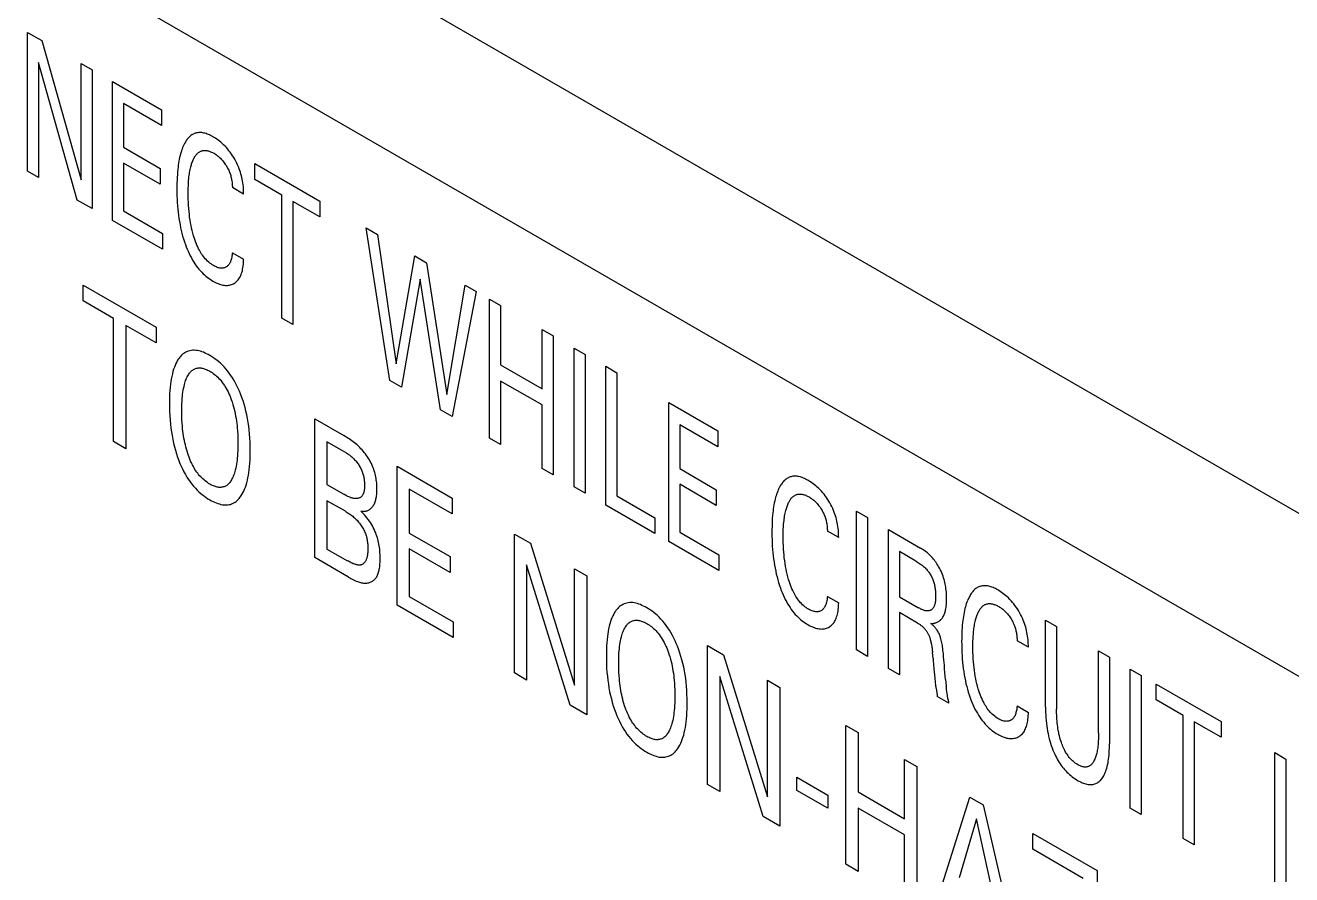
# Model space of a CAD drawing. Extents: x 0 to 420, y 0 to 297.
# Drawn here: x 208.87 to 221.53, y 150.99 to 159.48 of the extents above; entities that cross this region are included whole.
import ezdxf

# ---------------------------------------------------------------- set-up
doc = ezdxf.new("R2010")
doc.units = 0
doc.header["$LTSCALE"] = 23.1
doc.layers.add('40000_ISO', color=7, linetype='CONTINUOUS')

msp = doc.modelspace()

# ---------------------------------------------------------------- linework, layer by layer
at = {"layer": '40000_ISO', "color": 7, "linetype": 'CONTINUOUS'}
for p, q in [((227.63, 151.116), (153.384, 193.982)), ((226.923, 149.892), (152.677, 192.758)), ((208.888, 158.018), (208.888, 159.406)), ((208.888, 159.406), (209.031, 159.323)), ((209.031, 159.323), (209.425, 157.932)), ((208.998, 159.106), (208.998, 157.955)), ((209.386, 157.73), (208.998, 159.106)), ((209.425, 157.932), (209.425, 159.096)), ((209.425, 159.096), (209.534, 159.033)), ((209.534, 159.033), (209.534, 157.645)), ((209.737, 157.527), (209.737, 158.916)), ((209.737, 158.916), (210.228, 158.632)), ((209.847, 158.695), (209.847, 158.257)), ((210.228, 158.475), (209.847, 158.695)), ((210.228, 158.632), (210.228, 158.475)), ((209.847, 158.257), (210.213, 158.046)), ((208.998, 157.955), (208.888, 158.018)), ((209.847, 158.099), (209.847, 157.621)), ((210.213, 157.888), (209.847, 158.099)), ((210.213, 158.046), (210.213, 157.888)), ((211.161, 157.936), (211.161, 158.094)), ((211.161, 158.094), (211.811, 157.718)), ((211.431, 157.78), (211.161, 157.936)), ((211.049, 157.79), (210.936, 157.856)), ((211.431, 156.55), (211.431, 157.78)), ((209.534, 157.645), (209.386, 157.73)), ((209.847, 157.621), (210.238, 157.396)), ((211.541, 157.717), (211.541, 156.486)), ((211.811, 157.561), (211.541, 157.717)), ((211.811, 157.718), (211.811, 157.561)), ((210.238, 157.238), (209.737, 157.527)), ((210.238, 157.396), (210.238, 157.238)), ((212.273, 157.452), (212.388, 157.385)), ((212.511, 155.926), (212.273, 157.452)), ((212.388, 157.385), (212.574, 156.093)), ((210.936, 157.203), (211.049, 157.138)), ((212.574, 156.093), (212.759, 157.171)), ((212.759, 157.171), (212.876, 157.104)), ((212.876, 157.104), (213.081, 155.785)), ((209.446, 156.722), (209.446, 156.879)), ((209.446, 156.879), (210.174, 156.459)), ((212.812, 156.94), (212.626, 155.859)), ((213.018, 155.633), (212.812, 156.94)), ((213.081, 155.785), (213.264, 156.879)), ((213.264, 156.879), (213.373, 156.817)), ((213.373, 156.817), (213.135, 155.566)), ((213.506, 155.351), (213.506, 156.739)), ((213.506, 156.739), (213.617, 156.676)), ((209.748, 156.547), (209.446, 156.722)), ((213.617, 156.676), (213.617, 156.083)), ((209.748, 155.317), (209.748, 156.547)), ((209.872, 156.476), (209.872, 155.245)), ((210.174, 156.302), (209.872, 156.476)), ((211.541, 156.486), (211.431, 156.55)), ((210.174, 156.459), (210.174, 156.302)), ((214.032, 155.843), (214.032, 156.436)), ((214.032, 156.436), (214.142, 156.373)), ((214.142, 156.373), (214.142, 154.985)), ((214.352, 154.863), (214.352, 156.251)), ((214.352, 156.251), (214.462, 156.187)), ((214.462, 156.187), (214.462, 154.799)), ((213.617, 156.083), (214.032, 155.843)), ((214.67, 154.68), (214.67, 156.068)), ((214.67, 156.068), (214.78, 156.004)), ((214.78, 156.004), (214.78, 154.773)), ((212.626, 155.859), (212.511, 155.926)), ((213.617, 155.921), (213.617, 155.288)), ((214.032, 155.682), (213.617, 155.921)), ((213.135, 155.566), (213.018, 155.633)), ((214.032, 155.048), (214.032, 155.682)), ((215.298, 154.317), (215.298, 155.705)), ((215.298, 155.705), (215.789, 155.422)), ((211.759, 154.156), (211.759, 155.544)), ((211.759, 155.544), (212.051, 155.375)), ((215.408, 155.484), (215.408, 155.046)), ((215.789, 155.264), (215.408, 155.484)), ((213.617, 155.288), (213.506, 155.351)), ((215.789, 155.422), (215.789, 155.264)), ((209.872, 155.245), (209.748, 155.317)), ((211.882, 155.315), (211.882, 154.887)), ((212.051, 155.218), (211.882, 155.315)), ((212.582, 153.68), (212.582, 155.069)), ((212.582, 155.069), (213.132, 154.751)), ((214.142, 154.985), (214.032, 155.048)), ((215.408, 155.046), (215.774, 154.835)), ((211.882, 154.887), (212.051, 154.789)), ((212.705, 154.84), (212.705, 154.402)), ((213.132, 154.594), (212.705, 154.84)), ((214.462, 154.799), (214.352, 154.863)), ((215.408, 154.889), (215.408, 154.411)), ((215.774, 154.678), (215.408, 154.889)), ((215.774, 154.835), (215.774, 154.678)), ((211.882, 154.725), (211.882, 154.242)), ((212.066, 154.619), (211.882, 154.725)), ((213.132, 154.751), (213.132, 154.594)), ((214.78, 154.773), (215.16, 154.554)), ((215.16, 154.396), (214.67, 154.68)), ((217.176, 153.233), (217.176, 154.621)), ((217.176, 154.621), (217.286, 154.557)), ((215.16, 154.554), (215.16, 154.396)), ((217.286, 154.557), (217.286, 153.169)), ((212.705, 154.402), (213.115, 154.166)), ((213.755, 153.003), (213.755, 154.391)), ((213.755, 154.391), (213.916, 154.299)), ((215.408, 154.411), (215.799, 154.185)), ((216.998, 154.356), (216.885, 154.421)), ((217.495, 153.049), (217.495, 154.437)), ((217.495, 154.437), (217.816, 154.252)), ((211.882, 154.242), (212.086, 154.125)), ((212.705, 154.245), (212.705, 153.767)), ((213.115, 154.008), (212.705, 154.245)), ((213.916, 154.299), (214.356, 152.881)), ((215.799, 154.028), (215.298, 154.317)), ((217.605, 154.216), (217.605, 153.764)), ((217.768, 154.122), (217.605, 154.216)), ((212.097, 153.961), (211.759, 154.156)), ((213.115, 154.166), (213.115, 154.008)), ((213.878, 154.083), (213.878, 152.932)), ((214.313, 152.681), (213.878, 154.083)), ((215.799, 154.185), (215.799, 154.028)), ((214.356, 152.881), (214.356, 154.044)), ((214.356, 154.044), (214.479, 153.974)), ((214.479, 153.974), (214.479, 152.586)), ((212.705, 153.767), (213.143, 153.514)), ((216.885, 153.769), (216.998, 153.704)), ((217.605, 153.764), (217.797, 153.654)), ((213.143, 153.357), (212.582, 153.68)), ((217.605, 153.607), (217.605, 152.985)), ((217.786, 153.502), (217.605, 153.607)), ((213.143, 153.514), (213.143, 153.357)), ((219.065, 152.665), (219.065, 153.53)), ((219.065, 153.53), (219.176, 153.466)), ((219.176, 153.466), (219.176, 152.643)), ((218.894, 153.261), (218.781, 153.326)), ((215.686, 151.889), (215.686, 153.277)), ((215.686, 153.277), (215.846, 153.184)), ((215.846, 153.184), (216.286, 151.766)), ((217.286, 153.169), (217.176, 153.233)), ((217.941, 153.147), (217.935, 153.208)), ((219.595, 152.401), (219.595, 153.224)), ((219.595, 153.224), (219.705, 153.161)), ((219.705, 153.161), (219.705, 152.296)), ((213.878, 152.932), (213.755, 153.003)), ((215.808, 152.969), (215.808, 151.818)), ((216.243, 151.567), (215.808, 152.969)), ((216.286, 151.766), (216.286, 152.93)), ((216.286, 152.93), (216.409, 152.859)), ((217.605, 152.985), (217.495, 153.049)), ((217.95, 153.042), (217.952, 153.016)), ((217.952, 153.016), (217.958, 152.951)), ((218.067, 152.939), (218.073, 152.874)), ((219.913, 151.653), (219.913, 153.041)), ((219.913, 153.041), (220.023, 152.977)), ((220.023, 152.977), (220.023, 151.589)), ((216.409, 152.859), (216.409, 151.471)), ((220.17, 152.735), (220.17, 152.892)), ((220.17, 152.892), (220.82, 152.517)), ((214.479, 152.586), (214.313, 152.681)), ((218.1, 152.7), (217.983, 152.768)), ((218.083, 152.787), (218.082, 152.798)), ((220.44, 152.579), (220.17, 152.735)), ((218.781, 152.674), (218.894, 152.609)), ((220.44, 151.348), (220.44, 152.579)), ((217.068, 151.091), (217.068, 152.479)), ((217.068, 152.479), (217.191, 152.408)), ((220.55, 152.515), (220.55, 151.285)), ((220.82, 152.36), (220.55, 152.515)), ((220.82, 152.517), (220.82, 152.36)), ((217.191, 152.408), (217.191, 151.814)), ((221.357, 150.819), (221.357, 152.207)), ((221.357, 152.207), (221.467, 152.143)), ((217.655, 151.546), (217.655, 152.139)), ((217.655, 152.139), (217.779, 152.068)), ((217.779, 152.068), (217.779, 150.68)), ((221.467, 152.143), (221.467, 150.755)), ((216.578, 151.83), (216.578, 151.961)), ((216.578, 151.961), (216.889, 151.781)), ((215.808, 151.818), (215.686, 151.889)), ((216.889, 151.651), (216.578, 151.83)), ((217.191, 151.814), (217.655, 151.546)), ((216.889, 151.781), (216.889, 151.651)), ((217.937, 150.589), (218.307, 151.763)), ((218.307, 151.763), (218.443, 151.685)), ((218.443, 151.685), (218.813, 150.083)), ((216.409, 151.471), (216.243, 151.567)), ((217.191, 151.653), (217.191, 151.02)), ((217.655, 151.385), (217.191, 151.653)), ((218.376, 151.545), (218.203, 150.955)), ((218.549, 150.755), (218.376, 151.545)), ((220.023, 151.589), (219.913, 151.653)), ((217.655, 150.751), (217.655, 151.385)), ((218.939, 151.241), (218.939, 151.398)), ((218.939, 151.398), (219.58, 151.028)), ((220.55, 151.285), (220.44, 151.348)), ((219.443, 150.95), (218.939, 151.241)), ((217.191, 151.02), (217.068, 151.091)), ((219.58, 151.028), (219.58, 150.84))]:
    msp.add_line(p, q, dxfattribs=at)
for points in [[(211.049, 157.79), (211.049, 157.808), (211.048, 157.826), (211.047, 157.845), (211.046, 157.863), (211.044, 157.882), (211.041, 157.902), (211.038, 157.921), (211.035, 157.938), (211.031, 157.955), (211.027, 157.973), (211.022, 157.99), (211.017, 158.008), (211.011, 158.025), (211.005, 158.043), (210.997, 158.062), (210.989, 158.081), (210.98, 158.1), (210.97, 158.119), (210.96, 158.137), (210.95, 158.156), (210.939, 158.173), (210.927, 158.19), (210.915, 158.207), (210.902, 158.223), (210.89, 158.239), (210.876, 158.254), (210.863, 158.269), (210.849, 158.282), (210.835, 158.296), (210.82, 158.308), (210.807, 158.319), (210.794, 158.329), (210.781, 158.338), (210.768, 158.347), (210.755, 158.356), (210.741, 158.363), (210.73, 158.37), (210.718, 158.376), (210.707, 158.381), (210.696, 158.386), (210.685, 158.39), (210.673, 158.394), (210.662, 158.398), (210.651, 158.4), (210.641, 158.402), (210.63, 158.404), (210.62, 158.405), (210.61, 158.405), (210.6, 158.404), (210.59, 158.403), (210.581, 158.402), (210.572, 158.4), (210.563, 158.397), (210.554, 158.394), (210.546, 158.39), (210.538, 158.385), (210.53, 158.381), (210.522, 158.375), (210.515, 158.369), (210.508, 158.363), (210.501, 158.356), (210.495, 158.349), (210.488, 158.341), (210.482, 158.334), (210.476, 158.325), (210.471, 158.317), (210.466, 158.308), (210.458, 158.295), (210.451, 158.282), (210.445, 158.268), (210.439, 158.254), (210.433, 158.239), (210.428, 158.224), (210.423, 158.209), (210.419, 158.193), (210.414, 158.175), (210.409, 158.156), (210.405, 158.138), (210.402, 158.118), (210.398, 158.099), (210.395, 158.079), (210.393, 158.059), (210.391, 158.038), (210.388, 158.011), (210.386, 157.984), (210.384, 157.956), (210.383, 157.929), (210.382, 157.9), (210.381, 157.872), (210.381, 157.843), (210.381, 157.823), (210.381, 157.803)], [(210.501, 157.946), (210.502, 157.961), (210.504, 157.976), (210.506, 157.991), (210.508, 158.006), (210.511, 158.02), (210.514, 158.034), (210.517, 158.048), (210.52, 158.062), (210.523, 158.073), (210.526, 158.083), (210.529, 158.093), (210.532, 158.103), (210.536, 158.112), (210.54, 158.122), (210.544, 158.131), (210.548, 158.14), (210.552, 158.149), (210.556, 158.155), (210.559, 158.161), (210.563, 158.167), (210.567, 158.173), (210.571, 158.178), (210.575, 158.183), (210.58, 158.189), (210.584, 158.193), (210.589, 158.198), (210.594, 158.202), (210.599, 158.206), (210.604, 158.21), (210.61, 158.213), (210.615, 158.216), (210.621, 158.218), (210.626, 158.22), (210.632, 158.222), (210.638, 158.224), (210.645, 158.225), (210.651, 158.225), (210.658, 158.226), (210.664, 158.226), (210.671, 158.226), (210.678, 158.225), (210.684, 158.224), (210.691, 158.222), (210.697, 158.221), (210.704, 158.219), (210.711, 158.216), (210.719, 158.213), (210.728, 158.209), (210.736, 158.206), (210.744, 158.201), (210.753, 158.197), (210.76, 158.192), (210.768, 158.187), (210.776, 158.182), (210.784, 158.176), (210.791, 158.17), (210.799, 158.164), (210.808, 158.156), (210.816, 158.148), (210.824, 158.14), (210.832, 158.131), (210.84, 158.122), (210.848, 158.113), (210.855, 158.103), (210.862, 158.093), (210.869, 158.083), (210.876, 158.072), (210.882, 158.061), (210.888, 158.05), (210.894, 158.039), (210.9, 158.028), (210.905, 158.016), (210.909, 158.005), (210.913, 157.994), (210.917, 157.984), (210.92, 157.974), (210.922, 157.963), (210.925, 157.953), (210.927, 157.943), (210.929, 157.933), (210.931, 157.921), (210.933, 157.91), (210.934, 157.899), (210.935, 157.888), (210.935, 157.877), (210.936, 157.866), (210.936, 157.856)], [(210.936, 157.203), (210.935, 157.192), (210.934, 157.18), (210.932, 157.169), (210.93, 157.158), (210.928, 157.147), (210.925, 157.136), (210.922, 157.127), (210.919, 157.119), (210.916, 157.11), (210.912, 157.103), (210.908, 157.095), (210.903, 157.088), (210.899, 157.082), (210.894, 157.077), (210.888, 157.071), (210.883, 157.067), (210.877, 157.063), (210.871, 157.059), (210.864, 157.056), (210.857, 157.053), (210.85, 157.051), (210.843, 157.05), (210.835, 157.049), (210.827, 157.049), (210.819, 157.049), (210.811, 157.05), (210.802, 157.052), (210.794, 157.054), (210.785, 157.057), (210.776, 157.061), (210.766, 157.065), (210.757, 157.07), (210.748, 157.075), (210.735, 157.082), (210.723, 157.091), (210.711, 157.1), (210.7, 157.109), (210.688, 157.12), (210.677, 157.131), (210.665, 157.143), (210.656, 157.154), (210.647, 157.165), (210.638, 157.178), (210.629, 157.19), (210.621, 157.203), (210.613, 157.216), (210.606, 157.229), (210.599, 157.242), (210.59, 157.261), (210.581, 157.279), (210.574, 157.298), (210.566, 157.317), (210.56, 157.336), (210.554, 157.355), (210.548, 157.373), (210.54, 157.399), (210.534, 157.425), (210.528, 157.45), (210.523, 157.476), (210.518, 157.501), (210.513, 157.53), (210.509, 157.559), (210.506, 157.587), (210.503, 157.616), (210.5, 157.644), (210.498, 157.676), (210.496, 157.707), (210.495, 157.739), (210.494, 157.77), (210.494, 157.801), (210.494, 157.826), (210.495, 157.85), (210.496, 157.875), (210.497, 157.899), (210.499, 157.923), (210.501, 157.946)], [(210.381, 157.803), (210.382, 157.771), (210.383, 157.738), (210.385, 157.706), (210.388, 157.672), (210.391, 157.639), (210.394, 157.609), (210.398, 157.578), (210.402, 157.547), (210.407, 157.516), (210.413, 157.485), (210.419, 157.453), (210.425, 157.425), (210.432, 157.398), (210.439, 157.37), (210.448, 157.342), (210.456, 157.314), (210.466, 157.286), (210.475, 157.263), (210.484, 157.24), (210.493, 157.218), (210.503, 157.195), (210.514, 157.173), (210.526, 157.151), (210.538, 157.129), (210.55, 157.11), (210.562, 157.092), (210.575, 157.074), (210.588, 157.056), (210.602, 157.039), (210.616, 157.023), (210.63, 157.008), (210.643, 156.994), (210.657, 156.982), (210.671, 156.97), (210.685, 156.959), (210.699, 156.948), (210.713, 156.938), (210.727, 156.929), (210.741, 156.92), (210.754, 156.913), (210.767, 156.906), (210.78, 156.9), (210.793, 156.895), (210.806, 156.89), (210.818, 156.886), (210.83, 156.883), (210.842, 156.88), (210.853, 156.879), (210.865, 156.877), (210.876, 156.877), (210.887, 156.877), (210.897, 156.878), (210.908, 156.88), (210.918, 156.882), (210.928, 156.885), (210.938, 156.889), (210.947, 156.893), (210.956, 156.898), (210.965, 156.904), (210.973, 156.911), (210.981, 156.918), (210.988, 156.925), (210.995, 156.934), (211.002, 156.943), (211.008, 156.953), (211.014, 156.963), (211.02, 156.975), (211.024, 156.986), (211.029, 156.999), (211.033, 157.011), (211.036, 157.024), (211.039, 157.04), (211.042, 157.055), (211.044, 157.071), (211.046, 157.088), (211.048, 157.104), (211.048, 157.121), (211.049, 157.138)], [(211.021, 154.769), (211.031, 154.786), (211.041, 154.803), (211.05, 154.821), (211.059, 154.84), (211.066, 154.86), (211.073, 154.881), (211.08, 154.905), (211.086, 154.93), (211.092, 154.955), (211.097, 154.981), (211.101, 155.007), (211.105, 155.034), (211.108, 155.066), (211.111, 155.098), (211.113, 155.13), (211.114, 155.163), (211.115, 155.196), (211.115, 155.23), (211.115, 155.27), (211.114, 155.31), (211.111, 155.351), (211.108, 155.392), (211.104, 155.433), (211.1, 155.47), (211.094, 155.507), (211.088, 155.545), (211.081, 155.583), (211.072, 155.621), (211.063, 155.655), (211.054, 155.689), (211.043, 155.723), (211.031, 155.757), (211.018, 155.792), (211.007, 155.819), (210.994, 155.847), (210.981, 155.874), (210.967, 155.901), (210.953, 155.928), (210.937, 155.954), (210.921, 155.977), (210.905, 156), (210.888, 156.022), (210.871, 156.043), (210.853, 156.063), (210.834, 156.082), (210.817, 156.098), (210.8, 156.114), (210.782, 156.128), (210.765, 156.141), (210.747, 156.154), (210.729, 156.166), (210.711, 156.177), (210.695, 156.185), (210.679, 156.194), (210.663, 156.201), (210.648, 156.208), (210.632, 156.213), (210.617, 156.218), (210.601, 156.222), (210.586, 156.225), (210.571, 156.227), (210.555, 156.228), (210.54, 156.228), (210.525, 156.227), (210.511, 156.224), (210.497, 156.221), (210.484, 156.216), (210.472, 156.21), (210.46, 156.204), (210.45, 156.196), (210.439, 156.188), (210.429, 156.179), (210.42, 156.169), (210.411, 156.159), (210.403, 156.148), (210.399, 156.143)], [(210.399, 156.143), (210.389, 156.128), (210.38, 156.112), (210.371, 156.095), (210.363, 156.077), (210.356, 156.058), (210.349, 156.039), (210.342, 156.016), (210.336, 155.992), (210.33, 155.967), (210.325, 155.941), (210.321, 155.915), (210.318, 155.889), (210.314, 155.858), (210.311, 155.826), (210.309, 155.794), (210.308, 155.762), (210.307, 155.73), (210.307, 155.697), (210.307, 155.656), (210.308, 155.615), (210.31, 155.573), (210.313, 155.531), (210.317, 155.489), (210.322, 155.451), (210.327, 155.414), (210.333, 155.376), (210.34, 155.337), (210.349, 155.299), (210.357, 155.264), (210.366, 155.23), (210.377, 155.195), (210.388, 155.161), (210.401, 155.126), (210.412, 155.098), (210.424, 155.07), (210.437, 155.042), (210.451, 155.014), (210.466, 154.987), (210.482, 154.96), (210.497, 154.937), (210.514, 154.913), (210.531, 154.891), (210.548, 154.87), (210.566, 154.849), (210.585, 154.83), (210.602, 154.813), (210.62, 154.798), (210.638, 154.783), (210.656, 154.769), (210.674, 154.756), (210.692, 154.744), (210.711, 154.733), (210.727, 154.725), (210.743, 154.716), (210.759, 154.709), (210.774, 154.702), (210.79, 154.697), (210.806, 154.692), (210.821, 154.688), (210.836, 154.685), (210.85, 154.683), (210.864, 154.682), (210.877, 154.682), (210.891, 154.684), (210.903, 154.686), (210.916, 154.688), (210.928, 154.692), (210.939, 154.697), (210.951, 154.703), (210.963, 154.71), (210.974, 154.718), (210.984, 154.727), (210.994, 154.736), (211.003, 154.746), (211.012, 154.757), (211.021, 154.769)], [(210.49, 155.198), (210.483, 155.219), (210.477, 155.241), (210.471, 155.262), (210.466, 155.283), (210.461, 155.305), (210.457, 155.326), (210.452, 155.35), (210.448, 155.374), (210.445, 155.397), (210.442, 155.421), (210.439, 155.444), (210.437, 155.468), (210.434, 155.499), (210.432, 155.531), (210.431, 155.562), (210.43, 155.593), (210.43, 155.623), (210.43, 155.648), (210.431, 155.673), (210.432, 155.697), (210.433, 155.721), (210.435, 155.745), (210.437, 155.769), (210.439, 155.789), (210.442, 155.809), (210.445, 155.829), (210.449, 155.848), (210.453, 155.867), (210.457, 155.885), (210.461, 155.899), (210.465, 155.912), (210.469, 155.925), (210.474, 155.938), (210.479, 155.95), (210.485, 155.962), (210.491, 155.973), (210.496, 155.982), (210.501, 155.99), (210.507, 155.998), (210.513, 156.006), (210.519, 156.013), (210.525, 156.02), (210.532, 156.026), (210.54, 156.031), (210.547, 156.037), (210.554, 156.04), (210.562, 156.044), (210.57, 156.047), (210.577, 156.049), (210.586, 156.051), (210.594, 156.052), (210.603, 156.053), (210.612, 156.053), (210.621, 156.052), (210.629, 156.051), (210.638, 156.049), (210.647, 156.047), (210.656, 156.044), (210.665, 156.041), (210.676, 156.037), (210.688, 156.031), (210.699, 156.026), (210.711, 156.019), (210.722, 156.012), (210.734, 156.005), (210.745, 155.997), (210.757, 155.988), (210.768, 155.979), (210.779, 155.969), (210.79, 155.959), (210.801, 155.948), (210.813, 155.935), (210.824, 155.922), (210.835, 155.908), (210.845, 155.893), (210.856, 155.878), (210.865, 155.863), (210.875, 155.848), (210.884, 155.83), (210.894, 155.812), (210.902, 155.793), (210.91, 155.775), (210.918, 155.756), (210.925, 155.737), (210.931, 155.719), (210.933, 155.713)], [(210.933, 155.713), (210.941, 155.688), (210.948, 155.664), (210.954, 155.64), (210.96, 155.616), (210.965, 155.592), (210.969, 155.569), (210.973, 155.545), (210.977, 155.522), (210.98, 155.498), (210.983, 155.475), (210.985, 155.452), (210.988, 155.421), (210.99, 155.39), (210.991, 155.36), (210.992, 155.329), (210.992, 155.299), (210.992, 155.274), (210.991, 155.249), (210.99, 155.224), (210.989, 155.199), (210.987, 155.175), (210.985, 155.151), (210.983, 155.13), (210.98, 155.109), (210.977, 155.089), (210.974, 155.07), (210.97, 155.05), (210.965, 155.031), (210.962, 155.018), (210.958, 155.004), (210.953, 154.991), (210.949, 154.978), (210.944, 154.966), (210.938, 154.954), (210.932, 154.942), (210.927, 154.933), (210.922, 154.924), (210.917, 154.916), (210.911, 154.908), (210.904, 154.9), (210.898, 154.893), (210.891, 154.886), (210.883, 154.881), (210.876, 154.875), (210.869, 154.871), (210.861, 154.867), (210.853, 154.864), (210.845, 154.862), (210.837, 154.86), (210.829, 154.859), (210.82, 154.858), (210.811, 154.858), (210.802, 154.858), (210.793, 154.859), (210.784, 154.861), (210.775, 154.863), (210.766, 154.866), (210.757, 154.869), (210.746, 154.873), (210.734, 154.878), (210.722, 154.884), (210.711, 154.891), (210.699, 154.898), (210.687, 154.906), (210.676, 154.914), (210.664, 154.922), (210.653, 154.932), (210.642, 154.942), (210.63, 154.952), (210.62, 154.963), (210.609, 154.975), (210.599, 154.986), (210.59, 154.999), (210.58, 155.011), (210.571, 155.025), (210.562, 155.038), (210.554, 155.052), (210.546, 155.066), (210.536, 155.084), (210.527, 155.103), (210.518, 155.121), (210.51, 155.14), (210.503, 155.159), (210.496, 155.178), (210.49, 155.198)], [(212.222, 154.62), (212.23, 154.619), (212.239, 154.619), (212.247, 154.618), (212.255, 154.619), (212.262, 154.62), (212.27, 154.621), (212.277, 154.623), (212.284, 154.625), (212.291, 154.628), (212.298, 154.631), (212.304, 154.635), (212.31, 154.639), (212.317, 154.644), (212.324, 154.65), (212.33, 154.657), (212.336, 154.663), (212.341, 154.671), (212.346, 154.678), (212.351, 154.687), (212.356, 154.695), (212.36, 154.704), (212.363, 154.714), (212.366, 154.723), (212.369, 154.733), (212.372, 154.743), (212.374, 154.753), (212.376, 154.764), (212.377, 154.775), (212.379, 154.788), (212.38, 154.802), (212.38, 154.816), (212.381, 154.83), (212.381, 154.844), (212.381, 154.859), (212.38, 154.873), (212.38, 154.888), (212.379, 154.902), (212.377, 154.917), (212.375, 154.932), (212.373, 154.947), (212.37, 154.962), (212.367, 154.978), (212.364, 154.993), (212.36, 155.008), (212.355, 155.024), (212.35, 155.039), (212.344, 155.055), (212.338, 155.07), (212.331, 155.086), (212.323, 155.102), (212.315, 155.117), (212.306, 155.133), (212.297, 155.148), (212.287, 155.163), (212.277, 155.177), (212.267, 155.192), (212.256, 155.205), (212.245, 155.219), (212.234, 155.232), (212.222, 155.245), (212.209, 155.258), (212.197, 155.27), (212.184, 155.282), (212.171, 155.293), (212.158, 155.304), (212.144, 155.314), (212.131, 155.324), (212.118, 155.333), (212.104, 155.342), (212.091, 155.351), (212.077, 155.36), (212.064, 155.368), (212.051, 155.375)], [(212.051, 155.218), (212.058, 155.213), (212.066, 155.209), (212.074, 155.204), (212.082, 155.199), (212.09, 155.193), (212.098, 155.188), (212.106, 155.182), (212.113, 155.176), (212.121, 155.17), (212.129, 155.164), (212.136, 155.157), (212.144, 155.15), (212.151, 155.143), (212.158, 155.135), (212.166, 155.127), (212.173, 155.119), (212.179, 155.11), (212.186, 155.101), (212.193, 155.092), (212.199, 155.083), (212.205, 155.073), (212.211, 155.063), (212.216, 155.054), (212.221, 155.044), (212.226, 155.034), (212.23, 155.024), (212.235, 155.013), (212.238, 155.003), (212.242, 154.993), (212.244, 154.983), (212.247, 154.974), (212.249, 154.964), (212.251, 154.954), (212.253, 154.944), (212.254, 154.934), (212.255, 154.925), (212.256, 154.915), (212.257, 154.905), (212.257, 154.896), (212.258, 154.887), (212.258, 154.877), (212.257, 154.869), (212.257, 154.86), (212.257, 154.852), (212.256, 154.843), (212.255, 154.835), (212.254, 154.827), (212.253, 154.82), (212.251, 154.814), (212.25, 154.808), (212.248, 154.803), (212.246, 154.798), (212.244, 154.793), (212.242, 154.788), (212.24, 154.784), (212.237, 154.779), (212.235, 154.775), (212.231, 154.771), (212.228, 154.767), (212.224, 154.764), (212.22, 154.761), (212.216, 154.758), (212.212, 154.755), (212.207, 154.753), (212.202, 154.751), (212.197, 154.75), (212.192, 154.748), (212.187, 154.747), (212.182, 154.746), (212.177, 154.746), (212.171, 154.746), (212.166, 154.746), (212.16, 154.746), (212.153, 154.747), (212.147, 154.748), (212.141, 154.749), (212.135, 154.751), (212.128, 154.753), (212.122, 154.755), (212.116, 154.757), (212.109, 154.76), (212.101, 154.763), (212.092, 154.767), (212.084, 154.771), (212.076, 154.775), (212.067, 154.78), (212.059, 154.784), (212.051, 154.789)], [(216.998, 154.356), (216.997, 154.374), (216.997, 154.392), (216.996, 154.41), (216.994, 154.429), (216.992, 154.448), (216.99, 154.467), (216.987, 154.487), (216.983, 154.504), (216.98, 154.521), (216.976, 154.538), (216.971, 154.556), (216.966, 154.573), (216.96, 154.591), (216.954, 154.608), (216.946, 154.627), (216.938, 154.647), (216.929, 154.666), (216.919, 154.684), (216.909, 154.703), (216.898, 154.721), (216.887, 154.739), (216.876, 154.756), (216.864, 154.773), (216.851, 154.789), (216.838, 154.804), (216.825, 154.82), (216.811, 154.834), (216.798, 154.848), (216.783, 154.861), (216.769, 154.874), (216.756, 154.884), (216.743, 154.894), (216.73, 154.904), (216.717, 154.913), (216.703, 154.921), (216.69, 154.929), (216.679, 154.935), (216.667, 154.941), (216.656, 154.946), (216.645, 154.951), (216.633, 154.956), (216.622, 154.96), (216.611, 154.963), (216.6, 154.966), (216.589, 154.968), (216.579, 154.969), (216.569, 154.97), (216.559, 154.97), (216.549, 154.97), (216.539, 154.969), (216.53, 154.967), (216.521, 154.965), (216.512, 154.962), (216.503, 154.959), (216.495, 154.955), (216.487, 154.951), (216.479, 154.946), (216.471, 154.941), (216.464, 154.935), (216.457, 154.928), (216.45, 154.922), (216.443, 154.914), (216.437, 154.907), (216.431, 154.899), (216.425, 154.891), (216.42, 154.882), (216.414, 154.874), (216.407, 154.861), (216.4, 154.847), (216.394, 154.834), (216.388, 154.819), (216.382, 154.805), (216.377, 154.79), (216.372, 154.774), (216.367, 154.759), (216.363, 154.741), (216.358, 154.722), (216.354, 154.703), (216.35, 154.684), (216.347, 154.664), (216.344, 154.644), (216.342, 154.624), (216.339, 154.604), (216.337, 154.577), (216.334, 154.55), (216.333, 154.522), (216.331, 154.494), (216.331, 154.466), (216.33, 154.438), (216.33, 154.409), (216.33, 154.389), (216.33, 154.369)], [(216.449, 154.512), (216.451, 154.527), (216.453, 154.542), (216.455, 154.557), (216.457, 154.571), (216.46, 154.586), (216.462, 154.6), (216.465, 154.614), (216.469, 154.628), (216.472, 154.638), (216.475, 154.648), (216.478, 154.658), (216.481, 154.668), (216.485, 154.678), (216.488, 154.687), (216.492, 154.697), (216.497, 154.706), (216.501, 154.714), (216.505, 154.721), (216.508, 154.727), (216.512, 154.733), (216.516, 154.738), (216.52, 154.744), (216.524, 154.749), (216.528, 154.754), (216.533, 154.759), (216.538, 154.763), (216.543, 154.768), (216.548, 154.771), (216.553, 154.775), (216.558, 154.778), (216.564, 154.781), (216.569, 154.784), (216.575, 154.786), (216.581, 154.788), (216.587, 154.789), (216.593, 154.79), (216.6, 154.791), (216.606, 154.791), (216.613, 154.791), (216.62, 154.791), (216.626, 154.79), (216.633, 154.789), (216.639, 154.788), (216.646, 154.786), (216.653, 154.784), (216.66, 154.782), (216.668, 154.779), (216.676, 154.775), (216.685, 154.771), (216.693, 154.767), (216.701, 154.762), (216.709, 154.757), (216.717, 154.752), (216.725, 154.747), (216.733, 154.741), (216.74, 154.736), (216.748, 154.729), (216.756, 154.722), (216.765, 154.714), (216.773, 154.706), (216.781, 154.697), (216.789, 154.688), (216.797, 154.678), (216.804, 154.669), (216.811, 154.659), (216.818, 154.648), (216.825, 154.638), (216.831, 154.627), (216.837, 154.616), (216.843, 154.605), (216.848, 154.593), (216.853, 154.582), (216.858, 154.57), (216.862, 154.56), (216.865, 154.55), (216.868, 154.539), (216.871, 154.529), (216.874, 154.519), (216.876, 154.508), (216.878, 154.498), (216.88, 154.487), (216.881, 154.475), (216.883, 154.464), (216.884, 154.453), (216.884, 154.442), (216.885, 154.432), (216.885, 154.421)], [(212.066, 154.619), (212.075, 154.614), (212.084, 154.608), (212.093, 154.602), (212.102, 154.596), (212.112, 154.59), (212.121, 154.584), (212.13, 154.577), (212.139, 154.57), (212.148, 154.562), (212.157, 154.555), (212.165, 154.547), (212.174, 154.538), (212.183, 154.529), (212.191, 154.52), (212.198, 154.511), (212.206, 154.502), (212.213, 154.492), (212.22, 154.482), (212.227, 154.472), (212.234, 154.462), (212.24, 154.452), (212.246, 154.441), (212.251, 154.43), (212.257, 154.419), (212.261, 154.408), (212.266, 154.397), (212.27, 154.386), (212.273, 154.376), (212.276, 154.365), (212.279, 154.354), (212.282, 154.343), (212.284, 154.333), (212.285, 154.322), (212.287, 154.311), (212.288, 154.301), (212.289, 154.291), (212.29, 154.28), (212.29, 154.27), (212.291, 154.26), (212.291, 154.25), (212.291, 154.239), (212.291, 154.229), (212.29, 154.218), (212.289, 154.208), (212.288, 154.198), (212.287, 154.188), (212.286, 154.179), (212.284, 154.169), (212.283, 154.163), (212.281, 154.156), (212.279, 154.149), (212.277, 154.143), (212.275, 154.137), (212.273, 154.131), (212.27, 154.125), (212.267, 154.12), (212.264, 154.115), (212.261, 154.11), (212.258, 154.106), (212.255, 154.102), (212.251, 154.099), (212.248, 154.096), (212.244, 154.093), (212.24, 154.09), (212.235, 154.088), (212.231, 154.086), (212.226, 154.084), (212.221, 154.083), (212.216, 154.082), (212.21, 154.082), (212.205, 154.082), (212.199, 154.082), (212.193, 154.082), (212.187, 154.083), (212.18, 154.085), (212.173, 154.086), (212.166, 154.088), (212.159, 154.09), (212.152, 154.093), (212.145, 154.095), (212.135, 154.099), (212.125, 154.104), (212.115, 154.109), (212.106, 154.114), (212.096, 154.119), (212.086, 154.125)], [(212.097, 153.961), (212.109, 153.954), (212.122, 153.946), (212.135, 153.94), (212.148, 153.933), (212.161, 153.927), (212.174, 153.922), (212.187, 153.917), (212.197, 153.913), (212.207, 153.91), (212.217, 153.908), (212.227, 153.905), (212.236, 153.903), (212.246, 153.902), (212.255, 153.901), (212.264, 153.901), (212.273, 153.901), (212.282, 153.901), (212.29, 153.903), (212.299, 153.904), (212.307, 153.907), (212.315, 153.91), (212.323, 153.913), (212.33, 153.917), (212.337, 153.921), (212.344, 153.926), (212.351, 153.932), (212.357, 153.937), (212.363, 153.944), (212.369, 153.95), (212.374, 153.957), (212.379, 153.965), (212.383, 153.973), (212.388, 153.981), (212.391, 153.99), (212.395, 153.999), (212.398, 154.009), (212.401, 154.019), (212.403, 154.029), (212.405, 154.039), (212.407, 154.05), (212.409, 154.064), (212.411, 154.078), (212.412, 154.093), (212.413, 154.108), (212.414, 154.123), (212.414, 154.138), (212.414, 154.153), (212.414, 154.17), (212.413, 154.187), (212.412, 154.205), (212.411, 154.222), (212.409, 154.239), (212.407, 154.257), (212.404, 154.275), (212.402, 154.291), (212.398, 154.307), (212.395, 154.323), (212.391, 154.339), (212.386, 154.355), (212.381, 154.371), (212.375, 154.387), (212.369, 154.405), (212.361, 154.422), (212.353, 154.44), (212.345, 154.457), (212.336, 154.474), (212.327, 154.49), (212.317, 154.506), (212.306, 154.522), (212.295, 154.537), (212.284, 154.552), (212.272, 154.567), (212.26, 154.581), (212.251, 154.591), (212.241, 154.601), (212.232, 154.611), (212.222, 154.62)], [(216.885, 153.769), (216.884, 153.757), (216.882, 153.746), (216.881, 153.734), (216.879, 153.723), (216.876, 153.712), (216.874, 153.702), (216.871, 153.693), (216.868, 153.684), (216.864, 153.676), (216.861, 153.668), (216.856, 153.661), (216.852, 153.654), (216.847, 153.648), (216.842, 153.642), (216.837, 153.637), (216.832, 153.632), (216.826, 153.628), (216.82, 153.624), (216.813, 153.621), (216.806, 153.619), (216.799, 153.617), (216.792, 153.615), (216.784, 153.615), (216.776, 153.614), (216.768, 153.615), (216.76, 153.616), (216.751, 153.618), (216.743, 153.62), (216.734, 153.623), (216.724, 153.626), (216.715, 153.631), (216.706, 153.635), (216.696, 153.641), (216.684, 153.648), (216.672, 153.656), (216.66, 153.665), (216.648, 153.675), (216.637, 153.685), (216.625, 153.696), (216.614, 153.708), (216.605, 153.719), (216.596, 153.731), (216.587, 153.743), (216.578, 153.755), (216.57, 153.768), (216.562, 153.781), (216.555, 153.794), (216.548, 153.808), (216.539, 153.826), (216.53, 153.845), (216.522, 153.864), (216.515, 153.882), (216.508, 153.901), (216.502, 153.92), (216.497, 153.939), (216.489, 153.965), (216.483, 153.99), (216.477, 154.016), (216.471, 154.041), (216.467, 154.067), (216.462, 154.096), (216.458, 154.124), (216.454, 154.153), (216.451, 154.181), (216.449, 154.209), (216.447, 154.241), (216.445, 154.273), (216.444, 154.304), (216.443, 154.335), (216.443, 154.366), (216.443, 154.391), (216.444, 154.416), (216.444, 154.44), (216.446, 154.464), (216.447, 154.488), (216.449, 154.512)], [(216.33, 154.369), (216.331, 154.336), (216.332, 154.304), (216.334, 154.271), (216.336, 154.238), (216.339, 154.204), (216.343, 154.174), (216.346, 154.143), (216.351, 154.112), (216.356, 154.081), (216.361, 154.05), (216.368, 154.019), (216.374, 153.991), (216.381, 153.963), (216.388, 153.935), (216.396, 153.907), (216.405, 153.879), (216.415, 153.851), (216.423, 153.828), (216.432, 153.806), (216.442, 153.783), (216.452, 153.761), (216.463, 153.738), (216.475, 153.716), (216.487, 153.695), (216.499, 153.676), (216.511, 153.657), (216.524, 153.639), (216.537, 153.622), (216.55, 153.605), (216.564, 153.588), (216.579, 153.573), (216.592, 153.56), (216.606, 153.547), (216.619, 153.535), (216.633, 153.524), (216.647, 153.513), (216.662, 153.504), (216.676, 153.494), (216.69, 153.486), (216.703, 153.479), (216.716, 153.472), (216.729, 153.466), (216.742, 153.46), (216.754, 153.456), (216.767, 153.452), (216.779, 153.448), (216.79, 153.446), (216.802, 153.444), (216.813, 153.443), (216.824, 153.442), (216.835, 153.443), (216.846, 153.444), (216.857, 153.445), (216.867, 153.448), (216.877, 153.451), (216.886, 153.454), (216.895, 153.459), (216.905, 153.464), (216.913, 153.47), (216.922, 153.476), (216.93, 153.483), (216.937, 153.491), (216.944, 153.499), (216.951, 153.508), (216.957, 153.518), (216.963, 153.529), (216.968, 153.54), (216.973, 153.552), (216.977, 153.564), (216.981, 153.577), (216.985, 153.59), (216.988, 153.605), (216.991, 153.621), (216.993, 153.637), (216.995, 153.653), (216.996, 153.67), (216.997, 153.687), (216.998, 153.704)], [(217.918, 153.499), (217.926, 153.499), (217.933, 153.499), (217.941, 153.499), (217.949, 153.5), (217.956, 153.501), (217.963, 153.503), (217.97, 153.505), (217.977, 153.507), (217.983, 153.51), (217.99, 153.513), (217.996, 153.517), (218.002, 153.521), (218.008, 153.526), (218.014, 153.531), (218.02, 153.536), (218.025, 153.542), (218.03, 153.549), (218.035, 153.555), (218.039, 153.562), (218.044, 153.57), (218.048, 153.578), (218.052, 153.586), (218.055, 153.595), (218.059, 153.605), (218.061, 153.614), (218.064, 153.624), (218.067, 153.634), (218.069, 153.644), (218.071, 153.658), (218.073, 153.671), (218.074, 153.686), (218.075, 153.7), (218.076, 153.715), (218.077, 153.73), (218.077, 153.745), (218.077, 153.761), (218.076, 153.777), (218.075, 153.794), (218.074, 153.81), (218.073, 153.827), (218.07, 153.844), (218.068, 153.862), (218.065, 153.877), (218.062, 153.892), (218.059, 153.907), (218.055, 153.923), (218.051, 153.938), (218.046, 153.954), (218.041, 153.97), (218.035, 153.986), (218.028, 154.003), (218.021, 154.019), (218.013, 154.036), (218.005, 154.052), (217.996, 154.068), (217.988, 154.081), (217.98, 154.093), (217.972, 154.106), (217.963, 154.118), (217.954, 154.13), (217.945, 154.141), (217.936, 154.153), (217.926, 154.163), (217.916, 154.174), (217.906, 154.184), (217.895, 154.193), (217.885, 154.203), (217.874, 154.212), (217.862, 154.221), (217.85, 154.229), (217.839, 154.237), (217.827, 154.245), (217.816, 154.252)], [(217.768, 154.122), (217.777, 154.116), (217.786, 154.111), (217.796, 154.105), (217.805, 154.098), (217.814, 154.092), (217.824, 154.085), (217.831, 154.079), (217.839, 154.073), (217.847, 154.066), (217.854, 154.06), (217.862, 154.053), (217.869, 154.045), (217.876, 154.039), (217.882, 154.032), (217.888, 154.025), (217.893, 154.018), (217.899, 154.01), (217.905, 154.002), (217.91, 153.993), (217.916, 153.984), (217.921, 153.975), (217.926, 153.965), (217.931, 153.955), (217.935, 153.946), (217.939, 153.936), (217.943, 153.926), (217.946, 153.916), (217.949, 153.906), (217.952, 153.897), (217.954, 153.887), (217.956, 153.877), (217.958, 153.868), (217.96, 153.858), (217.962, 153.847), (217.963, 153.835), (217.964, 153.824), (217.965, 153.813), (217.966, 153.802), (217.966, 153.791), (217.967, 153.781), (217.967, 153.77), (217.967, 153.76), (217.966, 153.75), (217.966, 153.74), (217.965, 153.73), (217.964, 153.72), (217.963, 153.711), (217.962, 153.704), (217.961, 153.697), (217.959, 153.691), (217.957, 153.684), (217.955, 153.678), (217.953, 153.673), (217.951, 153.667), (217.948, 153.662), (217.945, 153.657), (217.942, 153.653), (217.939, 153.648), (217.936, 153.645), (217.932, 153.641), (217.928, 153.638), (217.924, 153.635), (217.92, 153.632), (217.915, 153.63), (217.911, 153.627), (217.906, 153.626), (217.901, 153.624), (217.896, 153.623), (217.891, 153.623), (217.886, 153.623), (217.88, 153.623), (217.875, 153.623), (217.869, 153.624), (217.863, 153.625), (217.857, 153.627), (217.851, 153.628), (217.845, 153.63), (217.839, 153.633), (217.832, 153.636), (217.825, 153.639), (217.818, 153.642), (217.811, 153.646), (217.804, 153.65), (217.797, 153.654)], [(218.894, 153.261), (218.894, 153.279), (218.893, 153.297), (218.892, 153.315), (218.891, 153.334), (218.889, 153.353), (218.886, 153.372), (218.883, 153.392), (218.88, 153.409), (218.876, 153.426), (218.872, 153.443), (218.867, 153.461), (218.862, 153.478), (218.856, 153.496), (218.85, 153.513), (218.842, 153.532), (218.834, 153.552), (218.825, 153.571), (218.816, 153.589), (218.806, 153.608), (218.795, 153.626), (218.784, 153.644), (218.772, 153.661), (218.76, 153.678), (218.748, 153.694), (218.735, 153.709), (218.722, 153.725), (218.708, 153.739), (218.694, 153.753), (218.68, 153.766), (218.666, 153.779), (218.653, 153.789), (218.64, 153.799), (218.626, 153.809), (218.613, 153.818), (218.6, 153.826), (218.587, 153.834), (218.575, 153.84), (218.564, 153.846), (218.552, 153.852), (218.541, 153.856), (218.53, 153.861), (218.519, 153.865), (218.508, 153.868), (218.497, 153.871), (218.486, 153.873), (218.475, 153.874), (218.465, 153.875), (218.455, 153.875), (218.445, 153.875), (218.436, 153.874), (218.426, 153.872), (218.417, 153.87), (218.408, 153.867), (218.4, 153.864), (218.391, 153.86), (218.383, 153.856), (218.375, 153.851), (218.368, 153.846), (218.36, 153.84), (218.353, 153.833), (218.346, 153.827), (218.34, 153.819), (218.334, 153.812), (218.328, 153.804), (218.322, 153.796), (218.316, 153.787), (218.311, 153.779), (218.304, 153.766), (218.297, 153.752), (218.29, 153.739), (218.284, 153.724), (218.279, 153.71), (218.273, 153.695), (218.269, 153.68), (218.264, 153.664), (218.259, 153.646), (218.255, 153.627), (218.251, 153.608), (218.247, 153.589), (218.244, 153.569), (218.241, 153.549), (218.238, 153.529), (218.236, 153.509), (218.233, 153.482), (218.231, 153.455), (218.229, 153.427), (218.228, 153.399), (218.227, 153.371), (218.227, 153.343), (218.226, 153.314), (218.227, 153.294), (218.227, 153.274)], [(215.388, 152.247), (215.399, 152.264), (215.409, 152.281), (215.418, 152.3), (215.426, 152.319), (215.434, 152.338), (215.441, 152.359), (215.448, 152.383), (215.454, 152.408), (215.46, 152.433), (215.465, 152.459), (215.469, 152.486), (215.472, 152.513), (215.476, 152.544), (215.479, 152.576), (215.481, 152.608), (215.482, 152.641), (215.483, 152.675), (215.483, 152.708), (215.483, 152.748), (215.481, 152.788), (215.479, 152.829), (215.476, 152.87), (215.472, 152.912), (215.468, 152.948), (215.462, 152.986), (215.456, 153.023), (215.448, 153.061), (215.44, 153.099), (215.431, 153.133), (215.421, 153.167), (215.411, 153.201), (215.399, 153.236), (215.386, 153.27), (215.374, 153.298), (215.362, 153.325), (215.349, 153.352), (215.335, 153.379), (215.32, 153.406), (215.305, 153.432), (215.289, 153.455), (215.273, 153.478), (215.256, 153.5), (215.239, 153.521), (215.221, 153.541), (215.202, 153.56), (215.185, 153.577), (215.168, 153.592), (215.15, 153.606), (215.132, 153.62), (215.115, 153.632), (215.097, 153.644), (215.079, 153.655), (215.063, 153.664), (215.047, 153.672), (215.031, 153.679), (215.015, 153.686), (215, 153.692), (214.985, 153.697), (214.969, 153.701), (214.954, 153.704), (214.938, 153.706), (214.923, 153.707), (214.908, 153.706), (214.893, 153.705), (214.879, 153.702), (214.865, 153.699), (214.852, 153.694), (214.84, 153.688), (214.828, 153.682), (214.817, 153.674), (214.807, 153.666), (214.797, 153.657), (214.788, 153.647), (214.779, 153.637), (214.771, 153.626), (214.767, 153.621)], [(218.346, 153.417), (218.348, 153.432), (218.349, 153.447), (218.351, 153.462), (218.354, 153.476), (218.356, 153.491), (218.359, 153.505), (218.362, 153.519), (218.365, 153.533), (218.368, 153.543), (218.371, 153.553), (218.374, 153.563), (218.378, 153.573), (218.381, 153.583), (218.385, 153.592), (218.389, 153.602), (218.393, 153.611), (218.398, 153.619), (218.401, 153.626), (218.405, 153.632), (218.408, 153.638), (218.412, 153.643), (218.416, 153.649), (218.421, 153.654), (218.425, 153.659), (218.429, 153.664), (218.434, 153.668), (218.439, 153.673), (218.444, 153.677), (218.45, 153.68), (218.455, 153.683), (218.46, 153.686), (218.466, 153.689), (218.472, 153.691), (218.478, 153.693), (218.484, 153.694), (218.49, 153.695), (218.496, 153.696), (218.503, 153.696), (218.51, 153.696), (218.516, 153.696), (218.523, 153.695), (218.529, 153.694), (218.536, 153.693), (218.543, 153.691), (218.55, 153.689), (218.556, 153.687), (218.565, 153.684), (218.573, 153.68), (218.581, 153.676), (218.59, 153.672), (218.598, 153.667), (218.606, 153.662), (218.614, 153.657), (218.621, 153.652), (218.629, 153.647), (218.637, 153.641), (218.644, 153.634), (218.653, 153.627), (218.661, 153.619), (218.67, 153.611), (218.678, 153.602), (218.686, 153.593), (218.693, 153.583), (218.701, 153.574), (218.708, 153.564), (218.715, 153.553), (218.721, 153.543), (218.728, 153.532), (218.734, 153.521), (218.74, 153.51), (218.745, 153.498), (218.75, 153.487), (218.755, 153.475), (218.758, 153.465), (218.762, 153.455), (218.765, 153.444), (218.768, 153.434), (218.77, 153.424), (218.773, 153.413), (218.775, 153.403), (218.776, 153.392), (218.778, 153.38), (218.779, 153.369), (218.78, 153.358), (218.781, 153.347), (218.781, 153.337), (218.781, 153.326)], [(214.767, 153.621), (214.757, 153.606), (214.748, 153.59), (214.739, 153.573), (214.731, 153.555), (214.724, 153.536), (214.717, 153.517), (214.71, 153.494), (214.704, 153.47), (214.698, 153.445), (214.693, 153.419), (214.689, 153.393), (214.685, 153.367), (214.682, 153.336), (214.679, 153.305), (214.677, 153.273), (214.676, 153.24), (214.675, 153.208), (214.675, 153.175), (214.675, 153.134), (214.676, 153.093), (214.678, 153.051), (214.681, 153.01), (214.685, 152.967), (214.689, 152.93), (214.695, 152.892), (214.701, 152.854), (214.708, 152.816), (214.716, 152.777), (214.725, 152.743), (214.734, 152.708), (214.744, 152.673), (214.756, 152.639), (214.769, 152.604), (214.78, 152.576), (214.792, 152.548), (214.805, 152.52), (214.819, 152.492), (214.834, 152.465), (214.85, 152.439), (214.865, 152.415), (214.881, 152.392), (214.898, 152.369), (214.916, 152.348), (214.934, 152.327), (214.953, 152.308), (214.97, 152.291), (214.988, 152.276), (215.006, 152.261), (215.024, 152.247), (215.042, 152.235), (215.06, 152.223), (215.079, 152.212), (215.095, 152.203), (215.111, 152.195), (215.126, 152.187), (215.142, 152.181), (215.158, 152.175), (215.173, 152.17), (215.189, 152.166), (215.204, 152.163), (215.218, 152.161), (215.232, 152.161), (215.245, 152.161), (215.258, 152.162), (215.271, 152.164), (215.284, 152.167), (215.296, 152.17), (215.307, 152.175), (215.319, 152.181), (215.331, 152.188), (215.342, 152.196), (215.352, 152.205), (215.362, 152.214), (215.371, 152.225), (215.38, 152.236), (215.388, 152.247)], [(214.857, 152.676), (214.851, 152.697), (214.844, 152.719), (214.839, 152.74), (214.834, 152.762), (214.829, 152.783), (214.824, 152.804), (214.82, 152.828), (214.816, 152.852), (214.813, 152.876), (214.81, 152.899), (214.807, 152.923), (214.805, 152.946), (214.802, 152.978), (214.8, 153.009), (214.799, 153.04), (214.798, 153.071), (214.798, 153.102), (214.798, 153.126), (214.799, 153.151), (214.8, 153.175), (214.801, 153.2), (214.803, 153.224), (214.805, 153.247), (214.807, 153.267), (214.81, 153.287), (214.813, 153.307), (214.816, 153.326), (214.82, 153.345), (214.825, 153.364), (214.829, 153.377), (214.833, 153.39), (214.837, 153.403), (214.842, 153.416), (214.847, 153.428), (214.853, 153.44), (214.859, 153.451), (214.864, 153.46), (214.869, 153.468), (214.875, 153.476), (214.881, 153.484), (214.887, 153.491), (214.893, 153.498), (214.9, 153.504), (214.908, 153.51), (214.915, 153.515), (214.922, 153.519), (214.93, 153.522), (214.937, 153.525), (214.945, 153.527), (214.954, 153.529), (214.962, 153.53), (214.971, 153.531), (214.979, 153.531), (214.989, 153.53), (214.997, 153.529), (215.006, 153.527), (215.015, 153.525), (215.024, 153.522), (215.033, 153.519), (215.044, 153.515), (215.055, 153.51), (215.067, 153.504), (215.079, 153.497), (215.09, 153.49), (215.102, 153.483), (215.113, 153.475), (215.125, 153.466), (215.136, 153.457), (215.147, 153.447), (215.158, 153.437), (215.169, 153.426), (215.181, 153.413), (215.192, 153.4), (215.203, 153.386), (215.213, 153.372), (215.224, 153.357), (215.233, 153.341), (215.242, 153.326), (215.252, 153.308), (215.261, 153.29), (215.27, 153.271), (215.278, 153.253), (215.285, 153.234), (215.292, 153.216), (215.299, 153.197), (215.301, 153.191)], [(217.786, 153.502), (217.793, 153.498), (217.799, 153.495), (217.805, 153.491), (217.811, 153.487), (217.817, 153.482), (217.823, 153.478), (217.829, 153.473), (217.834, 153.468), (217.839, 153.464), (217.844, 153.459), (217.849, 153.454), (217.854, 153.449), (217.859, 153.444), (217.863, 153.438), (217.867, 153.433), (217.872, 153.427), (217.875, 153.422), (217.879, 153.416), (217.883, 153.41), (217.886, 153.404), (217.89, 153.398), (217.893, 153.392), (217.896, 153.386), (217.899, 153.379), (217.901, 153.373), (217.904, 153.366), (217.906, 153.36), (217.908, 153.353), (217.911, 153.347), (217.913, 153.338), (217.916, 153.329), (217.918, 153.319), (217.92, 153.31), (217.922, 153.301), (217.924, 153.292), (217.926, 153.283), (217.928, 153.272), (217.929, 153.261), (217.931, 153.25), (217.932, 153.24), (217.933, 153.229), (217.934, 153.218), (217.935, 153.208)], [(218.054, 153.08), (218.05, 153.135), (218.047, 153.163), (218.046, 153.179), (218.044, 153.196), (218.042, 153.213), (218.04, 153.23), (218.038, 153.247), (218.036, 153.264), (218.034, 153.277), (218.031, 153.29), (218.029, 153.304), (218.026, 153.317), (218.023, 153.331), (218.019, 153.345), (218.017, 153.353), (218.014, 153.362), (218.011, 153.371), (218.008, 153.379), (218.005, 153.388), (218.001, 153.397), (217.997, 153.405), (217.992, 153.414), (217.988, 153.422), (217.982, 153.431), (217.977, 153.439), (217.972, 153.445), (217.967, 153.452), (217.961, 153.458), (217.956, 153.464), (217.95, 153.47), (217.944, 153.476), (217.937, 153.482), (217.931, 153.488), (217.924, 153.494), (217.918, 153.499)], [(218.781, 152.674), (218.78, 152.662), (218.779, 152.651), (218.777, 152.639), (218.775, 152.628), (218.773, 152.617), (218.77, 152.607), (218.767, 152.598), (218.764, 152.589), (218.761, 152.581), (218.757, 152.573), (218.753, 152.566), (218.748, 152.559), (218.744, 152.553), (218.739, 152.547), (218.734, 152.542), (218.728, 152.537), (218.722, 152.533), (218.716, 152.53), (218.71, 152.526), (218.703, 152.524), (218.696, 152.522), (218.688, 152.52), (218.68, 152.52), (218.673, 152.519), (218.664, 152.52), (218.656, 152.521), (218.648, 152.523), (218.639, 152.525), (218.63, 152.528), (218.621, 152.532), (218.612, 152.536), (218.602, 152.54), (218.593, 152.546), (218.581, 152.553), (218.569, 152.561), (218.557, 152.57), (218.545, 152.58), (218.533, 152.59), (218.522, 152.601), (218.511, 152.613), (218.501, 152.624), (218.492, 152.636), (218.483, 152.648), (218.475, 152.66), (218.467, 152.673), (218.459, 152.686), (218.451, 152.699), (218.444, 152.713), (218.435, 152.731), (218.427, 152.75), (218.419, 152.769), (218.412, 152.787), (218.405, 152.806), (218.399, 152.825), (218.393, 152.844), (218.386, 152.87), (218.379, 152.895), (218.373, 152.921), (218.368, 152.946), (218.363, 152.972), (218.359, 153.001), (218.354, 153.029), (218.351, 153.058), (218.348, 153.086), (218.345, 153.114), (218.343, 153.146), (218.341, 153.178), (218.34, 153.209), (218.34, 153.24), (218.339, 153.271), (218.34, 153.296), (218.34, 153.321), (218.341, 153.345), (218.342, 153.369), (218.344, 153.393), (218.346, 153.417)], [(215.301, 153.191), (215.309, 153.167), (215.316, 153.142), (215.322, 153.118), (215.328, 153.094), (215.333, 153.071), (215.337, 153.047), (215.341, 153.023), (215.345, 153), (215.348, 152.977), (215.351, 152.954), (215.353, 152.931), (215.355, 152.899), (215.357, 152.868), (215.359, 152.838), (215.359, 152.807), (215.36, 152.777), (215.36, 152.752), (215.359, 152.727), (215.358, 152.702), (215.357, 152.677), (215.355, 152.653), (215.353, 152.629), (215.351, 152.608), (215.348, 152.588), (215.345, 152.568), (215.342, 152.548), (215.338, 152.529), (215.333, 152.51), (215.33, 152.496), (215.326, 152.482), (215.321, 152.469), (215.317, 152.456), (215.312, 152.444), (215.306, 152.432), (215.3, 152.42), (215.295, 152.411), (215.29, 152.402), (215.284, 152.394), (215.278, 152.386), (215.272, 152.378), (215.266, 152.371), (215.259, 152.365), (215.251, 152.359), (215.244, 152.353), (215.236, 152.349), (215.229, 152.346), (215.221, 152.343), (215.213, 152.34), (215.205, 152.338), (215.196, 152.337), (215.188, 152.336), (215.179, 152.336), (215.17, 152.336), (215.161, 152.337), (215.152, 152.339), (215.143, 152.341), (215.134, 152.344), (215.125, 152.347), (215.114, 152.351), (215.102, 152.357), (215.09, 152.363), (215.079, 152.369), (215.067, 152.376), (215.055, 152.384), (215.044, 152.392), (215.032, 152.401), (215.021, 152.41), (215.009, 152.42), (214.998, 152.43), (214.988, 152.441), (214.977, 152.453), (214.967, 152.465), (214.958, 152.477), (214.948, 152.49), (214.939, 152.503), (214.93, 152.516), (214.922, 152.53), (214.914, 152.544), (214.904, 152.562), (214.895, 152.581), (214.886, 152.6), (214.878, 152.619), (214.871, 152.638), (214.864, 152.657), (214.857, 152.676)], [(218.227, 153.274), (218.228, 153.241), (218.229, 153.209), (218.231, 153.176), (218.233, 153.143), (218.236, 153.109), (218.239, 153.079), (218.243, 153.048), (218.247, 153.017), (218.252, 152.986), (218.258, 152.955), (218.264, 152.924), (218.27, 152.896), (218.277, 152.868), (218.285, 152.84), (218.293, 152.812), (218.302, 152.784), (218.311, 152.756), (218.32, 152.733), (218.329, 152.711), (218.339, 152.688), (218.349, 152.666), (218.36, 152.643), (218.371, 152.621), (218.384, 152.6), (218.395, 152.581), (218.407, 152.562), (218.42, 152.544), (218.433, 152.527), (218.447, 152.51), (218.461, 152.493), (218.475, 152.478), (218.489, 152.465), (218.502, 152.452), (218.516, 152.44), (218.53, 152.429), (218.544, 152.418), (218.558, 152.409), (218.572, 152.399), (218.587, 152.391), (218.6, 152.384), (218.612, 152.377), (218.625, 152.371), (218.638, 152.365), (218.651, 152.361), (218.663, 152.357), (218.675, 152.353), (218.687, 152.351), (218.699, 152.349), (218.71, 152.348), (218.721, 152.347), (218.732, 152.348), (218.743, 152.349), (218.753, 152.35), (218.763, 152.353), (218.773, 152.356), (218.783, 152.359), (218.792, 152.364), (218.801, 152.369), (218.81, 152.375), (218.818, 152.381), (218.826, 152.388), (218.834, 152.396), (218.841, 152.404), (218.847, 152.413), (218.854, 152.423), (218.859, 152.434), (218.865, 152.445), (218.87, 152.457), (218.874, 152.469), (218.878, 152.482), (218.881, 152.495), (218.885, 152.51), (218.887, 152.526), (218.89, 152.542), (218.892, 152.558), (218.893, 152.575), (218.894, 152.592), (218.894, 152.609)], [(217.941, 153.147), (217.943, 153.12), (217.945, 153.094), (217.95, 153.042)], [(218.067, 152.939), (218.063, 152.972), (218.06, 153.006), (218.057, 153.043), (218.054, 153.08)], [(217.958, 152.951), (217.959, 152.938), (217.961, 152.926), (217.962, 152.913), (217.963, 152.9), (217.965, 152.888), (217.967, 152.875), (217.969, 152.863), (217.97, 152.856), (217.972, 152.849)], [(217.972, 152.849), (217.976, 152.828), (217.977, 152.821), (217.978, 152.814), (217.979, 152.806), (217.98, 152.799), (217.981, 152.791), (217.982, 152.784), (217.982, 152.776), (217.983, 152.768)], [(218.082, 152.798), (218.077, 152.839), (218.075, 152.851), (218.074, 152.863), (218.073, 152.874)], [(218.094, 152.729), (218.092, 152.739), (218.091, 152.743), (218.09, 152.746), (218.089, 152.752), (218.088, 152.757), (218.086, 152.763), (218.086, 152.769), (218.085, 152.775), (218.084, 152.781), (218.083, 152.787)], [(218.1, 152.7), (218.099, 152.704), (218.099, 152.708), (218.098, 152.712), (218.097, 152.715), (218.097, 152.719), (218.096, 152.722), (218.095, 152.726), (218.094, 152.729)], [(219.065, 152.665), (219.066, 152.638), (219.066, 152.611), (219.068, 152.583), (219.069, 152.555), (219.072, 152.527), (219.075, 152.498), (219.078, 152.473), (219.082, 152.448), (219.086, 152.423), (219.091, 152.398), (219.096, 152.372), (219.103, 152.346), (219.109, 152.324), (219.115, 152.301), (219.123, 152.278), (219.131, 152.256), (219.14, 152.233), (219.149, 152.21), (219.157, 152.193), (219.165, 152.176), (219.174, 152.159), (219.183, 152.142), (219.192, 152.126), (219.202, 152.109), (219.212, 152.094), (219.223, 152.079), (219.233, 152.065), (219.244, 152.051), (219.256, 152.037), (219.267, 152.024), (219.279, 152.012), (219.291, 152), (219.304, 151.988), (219.317, 151.977), (219.331, 151.966), (219.344, 151.956), (219.358, 151.947), (219.371, 151.938), (219.385, 151.93), (219.397, 151.923), (219.409, 151.917), (219.421, 151.911), (219.433, 151.906), (219.444, 151.902), (219.456, 151.898), (219.468, 151.894), (219.479, 151.892), (219.49, 151.89), (219.5, 151.889), (219.51, 151.888), (219.52, 151.888), (219.53, 151.889), (219.539, 151.89), (219.549, 151.892), (219.558, 151.894), (219.567, 151.898), (219.576, 151.902), (219.584, 151.906), (219.592, 151.911), (219.6, 151.917), (219.607, 151.924), (219.614, 151.93), (219.621, 151.938), (219.628, 151.946), (219.635, 151.956), (219.641, 151.965), (219.647, 151.975), (219.653, 151.986), (219.658, 151.997), (219.663, 152.008), (219.667, 152.02), (219.673, 152.036), (219.678, 152.052), (219.682, 152.069), (219.686, 152.086), (219.69, 152.104), (219.693, 152.121), (219.695, 152.14), (219.698, 152.161), (219.7, 152.183), (219.702, 152.205), (219.703, 152.228), (219.704, 152.25), (219.704, 152.273), (219.705, 152.296)], [(219.595, 152.401), (219.595, 152.381), (219.595, 152.361), (219.594, 152.341), (219.593, 152.322), (219.592, 152.303), (219.59, 152.284), (219.588, 152.27), (219.587, 152.256), (219.585, 152.243), (219.582, 152.229), (219.58, 152.216), (219.577, 152.203), (219.574, 152.191), (219.571, 152.18), (219.568, 152.17), (219.564, 152.16), (219.561, 152.15), (219.557, 152.14), (219.552, 152.131), (219.548, 152.122), (219.544, 152.116), (219.54, 152.109), (219.536, 152.103), (219.532, 152.098), (219.527, 152.092), (219.522, 152.087), (219.517, 152.083), (219.512, 152.079), (219.506, 152.075), (219.501, 152.072), (219.495, 152.069), (219.49, 152.067), (219.484, 152.065), (219.478, 152.064), (219.471, 152.063), (219.465, 152.063), (219.459, 152.063), (219.452, 152.063), (219.446, 152.064), (219.439, 152.065), (219.433, 152.067), (219.426, 152.069), (219.419, 152.071), (219.411, 152.074), (219.403, 152.078), (219.394, 152.082), (219.386, 152.087), (219.377, 152.092), (219.369, 152.098), (219.36, 152.103), (219.352, 152.11), (219.344, 152.117), (219.336, 152.124), (219.328, 152.131), (219.32, 152.139), (219.311, 152.149), (219.303, 152.159), (219.295, 152.169), (219.287, 152.18), (219.28, 152.191), (219.272, 152.202), (219.266, 152.213), (219.258, 152.227), (219.252, 152.24), (219.245, 152.254), (219.239, 152.268), (219.234, 152.282), (219.228, 152.295), (219.224, 152.309), (219.218, 152.326), (219.213, 152.343), (219.208, 152.359), (219.204, 152.376), (219.2, 152.393), (219.197, 152.409), (219.193, 152.428), (219.19, 152.447), (219.187, 152.465), (219.185, 152.484), (219.183, 152.502), (219.181, 152.52), (219.179, 152.541), (219.178, 152.562), (219.177, 152.582), (219.176, 152.603), (219.176, 152.623), (219.176, 152.643)]]:
    msp.add_lwpolyline(points, dxfattribs=at)

doc.saveas('drawing.dxf')
